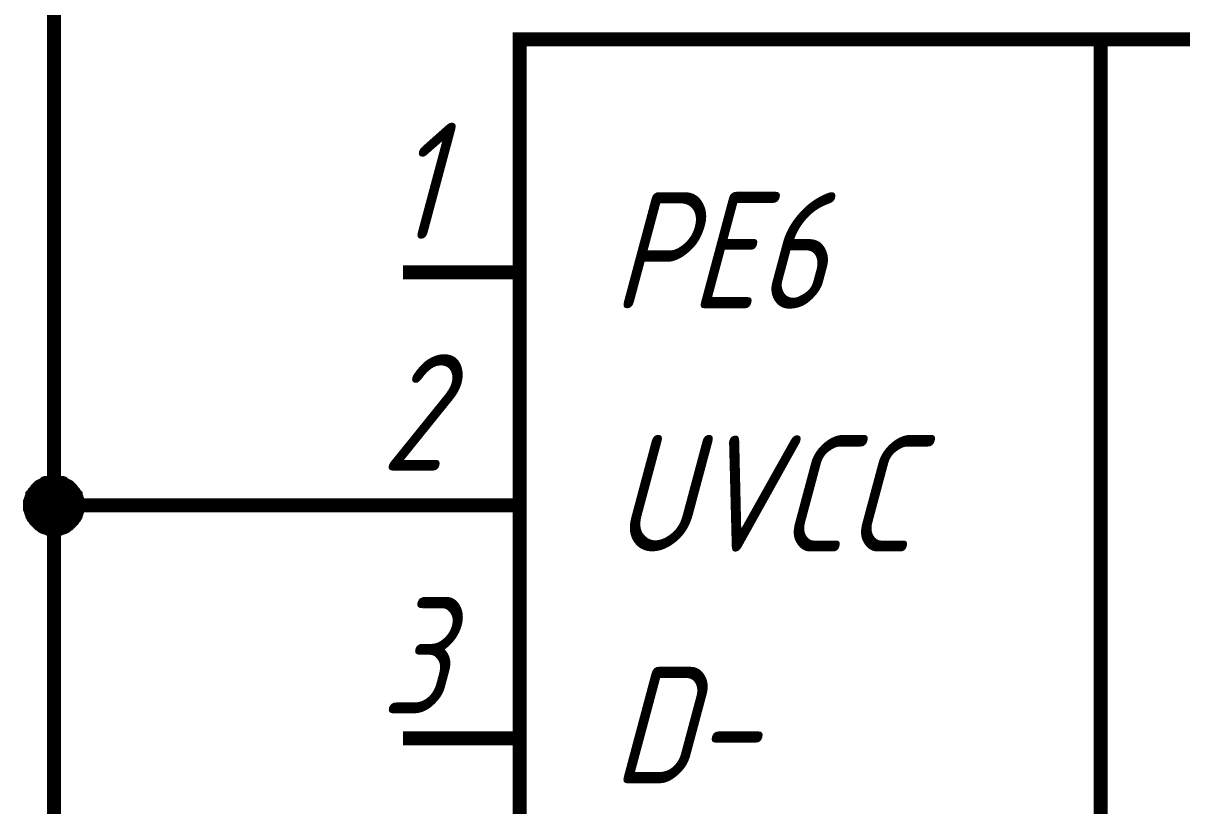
# Model space of a CAD drawing. Header units: millimetres. Extents: x 101 to 942, y 57 to 651.
# Drawn here: x 401.95 to 426.84, y 452.34 to 469.15 of the extents above; entities that cross this region are included whole.
import ezdxf

# ---------------------------------------------------------------- set-up
doc = ezdxf.new("R2010")
doc.units = ezdxf.units.MM
doc.header["$LTSCALE"] = 0.5
doc.layers.add('Sheet', color=255, linetype='Continuous')
doc.styles.add('GOST type A0', font='', dxfattribs={"oblique": 15, "height": 3.5})
doc.styles.get('GOST type A0').set_extended_font_data('GOST type A')

msp = doc.modelspace()

# ---------------------------------------------------------------- linework, layer by layer
at = {"layer": 'Sheet', "color": 7}
for points, const_width in [([(402.612, 476.284), (402.612, 458.793), (402.612, 398.788), (410.112, 398.788), (410.112, 398.788)], 0.3), ([(425.097, 468.797), (425.097, 353.787)], 0.3), ([(412.612, 463.795), (410.112, 463.795)], 0.3), ([(402.099, 458.793), (402.099, 458.824), (402.099, 458.84), (402.099, 458.871), (402.115, 458.902), (402.115, 458.918), (402.131, 458.949), (402.131, 458.964), (402.146, 458.995), (402.146, 459.011), (402.162, 459.026), (402.177, 459.057), (402.193, 459.073), (402.208, 459.088), (402.224, 459.104), (402.239, 459.135), (402.255, 459.151), (402.27, 459.166), (402.286, 459.182), (402.301, 459.197), (402.332, 459.213), (402.348, 459.213), (402.363, 459.228), (402.394, 459.244), (402.41, 459.259), (402.441, 459.259), (402.457, 459.275), (402.488, 459.275), (402.503, 459.275), (402.534, 459.29), (402.565, 459.29), (402.581, 459.29), (402.612, 459.29)], 0.3), ([(402.099, 458.793), (402.099, 458.824), (402.099, 458.84), (402.099, 458.871), (402.115, 458.902), (402.115, 458.918), (402.131, 458.949), (402.131, 458.964), (402.146, 458.995), (402.146, 459.011), (402.162, 459.026), (402.177, 459.057), (402.193, 459.073), (402.208, 459.088), (402.224, 459.104), (402.239, 459.135), (402.255, 459.151), (402.27, 459.166), (402.286, 459.182), (402.301, 459.197), (402.332, 459.213), (402.348, 459.213), (402.363, 459.228), (402.394, 459.244), (402.41, 459.259), (402.441, 459.259), (402.457, 459.275), (402.488, 459.275), (402.503, 459.275), (402.534, 459.29), (402.565, 459.29), (402.581, 459.29), (402.612, 459.29)], 0.3), ([(402.099, 458.793), (402.099, 458.824), (402.099, 458.84), (402.099, 458.871), (402.115, 458.902), (402.115, 458.918), (402.131, 458.949), (402.131, 458.964), (402.146, 458.995), (402.146, 459.011), (402.162, 459.026), (402.177, 459.057), (402.193, 459.073), (402.208, 459.088), (402.224, 459.104), (402.239, 459.135), (402.255, 459.151), (402.27, 459.166), (402.286, 459.182), (402.301, 459.197), (402.332, 459.213), (402.348, 459.213), (402.363, 459.228), (402.394, 459.244), (402.41, 459.259), (402.441, 459.259), (402.457, 459.275), (402.488, 459.275), (402.503, 459.275), (402.534, 459.29), (402.565, 459.29), (402.581, 459.29), (402.612, 459.29)], 0.3), ([(402.099, 458.793), (402.099, 458.824), (402.099, 458.84), (402.099, 458.871), (402.115, 458.902), (402.115, 458.918), (402.131, 458.949), (402.131, 458.964), (402.146, 458.995), (402.146, 459.011), (402.162, 459.026), (402.177, 459.057), (402.193, 459.073), (402.208, 459.088), (402.224, 459.104), (402.239, 459.135), (402.255, 459.151), (402.27, 459.166), (402.286, 459.182), (402.301, 459.197), (402.332, 459.213), (402.348, 459.213), (402.363, 459.228), (402.394, 459.244), (402.41, 459.259), (402.441, 459.259), (402.457, 459.275), (402.488, 459.275), (402.503, 459.275), (402.534, 459.29), (402.565, 459.29), (402.581, 459.29), (402.612, 459.29)], 0.3), ([(402.099, 458.793), (402.099, 458.824), (402.099, 458.84), (402.099, 458.871), (402.115, 458.902), (402.115, 458.918), (402.131, 458.949), (402.131, 458.964), (402.146, 458.995), (402.146, 459.011), (402.162, 459.026), (402.177, 459.057), (402.193, 459.073), (402.208, 459.088), (402.224, 459.104), (402.239, 459.135), (402.255, 459.151), (402.27, 459.166), (402.286, 459.182), (402.301, 459.197), (402.332, 459.213), (402.348, 459.213), (402.363, 459.228), (402.394, 459.244), (402.41, 459.259), (402.441, 459.259), (402.457, 459.275), (402.488, 459.275), (402.503, 459.275), (402.534, 459.29), (402.565, 459.29), (402.581, 459.29), (402.612, 459.29)], 0.0991), ([(402.099, 458.793), (402.099, 458.824), (402.099, 458.84), (402.099, 458.871), (402.115, 458.902), (402.115, 458.918), (402.131, 458.949), (402.131, 458.964), (402.146, 458.995), (402.146, 459.011), (402.162, 459.026), (402.177, 459.057), (402.193, 459.073), (402.208, 459.088), (402.224, 459.104), (402.239, 459.135), (402.255, 459.151), (402.27, 459.166), (402.286, 459.182), (402.301, 459.197), (402.332, 459.213), (402.348, 459.213), (402.363, 459.228), (402.394, 459.244), (402.41, 459.259), (402.441, 459.259), (402.457, 459.275), (402.488, 459.275), (402.503, 459.275), (402.534, 459.29), (402.565, 459.29), (402.581, 459.29), (402.612, 459.29)], 0.0991), ([(402.099, 458.793), (402.099, 458.824), (402.099, 458.84), (402.099, 458.871), (402.115, 458.902), (402.115, 458.918), (402.131, 458.949), (402.131, 458.964), (402.146, 458.995), (402.146, 459.011), (402.162, 459.026), (402.177, 459.057), (402.193, 459.073), (402.208, 459.088), (402.224, 459.104), (402.239, 459.135), (402.255, 459.151), (402.27, 459.166), (402.286, 459.182), (402.301, 459.197), (402.332, 459.213), (402.348, 459.213), (402.363, 459.228), (402.394, 459.244), (402.41, 459.259), (402.441, 459.259), (402.457, 459.275), (402.488, 459.275), (402.503, 459.275), (402.534, 459.29), (402.565, 459.29), (402.581, 459.29), (402.612, 459.29)], 0.0991), ([(402.099, 458.793), (402.099, 458.824), (402.099, 458.84), (402.099, 458.871), (402.115, 458.902), (402.115, 458.918), (402.131, 458.949), (402.131, 458.964), (402.146, 458.995), (402.146, 459.011), (402.162, 459.026), (402.177, 459.057), (402.193, 459.073), (402.208, 459.088), (402.224, 459.104), (402.239, 459.135), (402.255, 459.151), (402.27, 459.166), (402.286, 459.182), (402.301, 459.197), (402.332, 459.213), (402.348, 459.213), (402.363, 459.228), (402.394, 459.244), (402.41, 459.259), (402.441, 459.259), (402.457, 459.275), (402.488, 459.275), (402.503, 459.275), (402.534, 459.29), (402.565, 459.29), (402.581, 459.29), (402.612, 459.29)], 0.0991), ([(402.612, 459.29), (402.612, 459.29)], 0.3), ([(402.612, 459.29), (402.643, 459.29), (402.658, 459.29), (402.69, 459.29), (402.721, 459.275), (402.736, 459.275), (402.767, 459.275), (402.783, 459.259), (402.814, 459.259), (402.829, 459.244), (402.86, 459.228), (402.876, 459.213), (402.891, 459.213), (402.922, 459.197), (402.938, 459.182), (402.954, 459.166), (402.969, 459.151), (402.985, 459.135), (403, 459.104), (403.016, 459.088), (403.031, 459.073), (403.047, 459.057), (403.062, 459.026), (403.078, 459.011), (403.078, 458.995), (403.093, 458.964), (403.093, 458.949), (403.109, 458.918), (403.109, 458.902), (403.124, 458.871), (403.124, 458.84), (403.124, 458.824), (403.124, 458.793)], 0.3), ([(402.612, 459.29), (402.612, 459.29)], 0.3), ([(402.612, 459.29), (402.643, 459.29), (402.658, 459.29), (402.69, 459.29), (402.721, 459.275), (402.736, 459.275), (402.767, 459.275), (402.783, 459.259), (402.814, 459.259), (402.829, 459.244), (402.86, 459.228), (402.876, 459.213), (402.891, 459.213), (402.922, 459.197), (402.938, 459.182), (402.954, 459.166), (402.969, 459.151), (402.985, 459.135), (403, 459.104), (403.016, 459.088), (403.031, 459.073), (403.047, 459.057), (403.062, 459.026), (403.078, 459.011), (403.078, 458.995), (403.093, 458.964), (403.093, 458.949), (403.109, 458.918), (403.109, 458.902), (403.124, 458.871), (403.124, 458.84), (403.124, 458.824), (403.124, 458.793)], 0.3), ([(402.612, 459.29), (402.612, 459.29)], 0.3), ([(402.612, 459.29), (402.643, 459.29), (402.658, 459.29), (402.69, 459.29), (402.721, 459.275), (402.736, 459.275), (402.767, 459.275), (402.783, 459.259), (402.814, 459.259), (402.829, 459.244), (402.86, 459.228), (402.876, 459.213), (402.891, 459.213), (402.922, 459.197), (402.938, 459.182), (402.954, 459.166), (402.969, 459.151), (402.985, 459.135), (403, 459.104), (403.016, 459.088), (403.031, 459.073), (403.047, 459.057), (403.062, 459.026), (403.078, 459.011), (403.078, 458.995), (403.093, 458.964), (403.093, 458.949), (403.109, 458.918), (403.109, 458.902), (403.124, 458.871), (403.124, 458.84), (403.124, 458.824), (403.124, 458.793)], 0.3), ([(402.612, 459.29), (402.612, 459.29)], 0.3), ([(402.612, 459.29), (402.643, 459.29), (402.658, 459.29), (402.69, 459.29), (402.721, 459.275), (402.736, 459.275), (402.767, 459.275), (402.783, 459.259), (402.814, 459.259), (402.829, 459.244), (402.86, 459.228), (402.876, 459.213), (402.891, 459.213), (402.922, 459.197), (402.938, 459.182), (402.954, 459.166), (402.969, 459.151), (402.985, 459.135), (403, 459.104), (403.016, 459.088), (403.031, 459.073), (403.047, 459.057), (403.062, 459.026), (403.078, 459.011), (403.078, 458.995), (403.093, 458.964), (403.093, 458.949), (403.109, 458.918), (403.109, 458.902), (403.124, 458.871), (403.124, 458.84), (403.124, 458.824), (403.124, 458.793)], 0.3), ([(402.612, 459.29), (402.612, 459.29)], 0.0991), ([(402.612, 459.29), (402.643, 459.29), (402.658, 459.29), (402.69, 459.29), (402.721, 459.275), (402.736, 459.275), (402.767, 459.275), (402.783, 459.259), (402.814, 459.259), (402.829, 459.244), (402.86, 459.228), (402.876, 459.213), (402.891, 459.213), (402.922, 459.197), (402.938, 459.182), (402.954, 459.166), (402.969, 459.151), (402.985, 459.135), (403, 459.104), (403.016, 459.088), (403.031, 459.073), (403.047, 459.057), (403.062, 459.026), (403.078, 459.011), (403.078, 458.995), (403.093, 458.964), (403.093, 458.949), (403.109, 458.918), (403.109, 458.902), (403.124, 458.871), (403.124, 458.84), (403.124, 458.824), (403.124, 458.793)], 0.0991), ([(402.612, 459.29), (402.612, 459.29)], 0.0991), ([(402.612, 459.29), (402.643, 459.29), (402.658, 459.29), (402.69, 459.29), (402.721, 459.275), (402.736, 459.275), (402.767, 459.275), (402.783, 459.259), (402.814, 459.259), (402.829, 459.244), (402.86, 459.228), (402.876, 459.213), (402.891, 459.213), (402.922, 459.197), (402.938, 459.182), (402.954, 459.166), (402.969, 459.151), (402.985, 459.135), (403, 459.104), (403.016, 459.088), (403.031, 459.073), (403.047, 459.057), (403.062, 459.026), (403.078, 459.011), (403.078, 458.995), (403.093, 458.964), (403.093, 458.949), (403.109, 458.918), (403.109, 458.902), (403.124, 458.871), (403.124, 458.84), (403.124, 458.824), (403.124, 458.793)], 0.0991), ([(402.612, 459.29), (402.612, 459.29)], 0.0991), ([(402.612, 459.29), (402.643, 459.29), (402.658, 459.29), (402.69, 459.29), (402.721, 459.275), (402.736, 459.275), (402.767, 459.275), (402.783, 459.259), (402.814, 459.259), (402.829, 459.244), (402.86, 459.228), (402.876, 459.213), (402.891, 459.213), (402.922, 459.197), (402.938, 459.182), (402.954, 459.166), (402.969, 459.151), (402.985, 459.135), (403, 459.104), (403.016, 459.088), (403.031, 459.073), (403.047, 459.057), (403.062, 459.026), (403.078, 459.011), (403.078, 458.995), (403.093, 458.964), (403.093, 458.949), (403.109, 458.918), (403.109, 458.902), (403.124, 458.871), (403.124, 458.84), (403.124, 458.824), (403.124, 458.793)], 0.0991), ([(402.612, 459.29), (402.612, 459.29)], 0.0991), ([(402.612, 459.29), (402.643, 459.29), (402.658, 459.29), (402.69, 459.29), (402.721, 459.275), (402.736, 459.275), (402.767, 459.275), (402.783, 459.259), (402.814, 459.259), (402.829, 459.244), (402.86, 459.228), (402.876, 459.213), (402.891, 459.213), (402.922, 459.197), (402.938, 459.182), (402.954, 459.166), (402.969, 459.151), (402.985, 459.135), (403, 459.104), (403.016, 459.088), (403.031, 459.073), (403.047, 459.057), (403.062, 459.026), (403.078, 459.011), (403.078, 458.995), (403.093, 458.964), (403.093, 458.949), (403.109, 458.918), (403.109, 458.902), (403.124, 458.871), (403.124, 458.84), (403.124, 458.824), (403.124, 458.793)], 0.0991), ([(402.612, 458.281), (402.581, 458.281), (402.565, 458.281), (402.534, 458.281), (402.503, 458.296), (402.488, 458.296), (402.457, 458.312), (402.441, 458.312), (402.41, 458.327), (402.394, 458.327), (402.363, 458.343), (402.348, 458.358), (402.332, 458.374), (402.301, 458.389), (402.286, 458.405), (402.27, 458.421), (402.255, 458.436), (402.239, 458.452), (402.224, 458.467), (402.208, 458.483), (402.193, 458.514), (402.177, 458.529), (402.162, 458.545), (402.146, 458.576), (402.146, 458.591), (402.131, 458.622), (402.131, 458.638), (402.115, 458.669), (402.115, 458.685), (402.099, 458.716), (402.099, 458.747), (402.099, 458.762), (402.099, 458.793)], 0.3), ([(402.099, 458.793), (402.099, 458.793)], 0.3), ([(402.612, 458.281), (402.581, 458.281), (402.565, 458.281), (402.534, 458.281), (402.503, 458.296), (402.488, 458.296), (402.457, 458.312), (402.441, 458.312), (402.41, 458.327), (402.394, 458.327), (402.363, 458.343), (402.348, 458.358), (402.332, 458.374), (402.301, 458.389), (402.286, 458.405), (402.27, 458.421), (402.255, 458.436), (402.239, 458.452), (402.224, 458.467), (402.208, 458.483), (402.193, 458.514), (402.177, 458.529), (402.162, 458.545), (402.146, 458.576), (402.146, 458.591), (402.131, 458.622), (402.131, 458.638), (402.115, 458.669), (402.115, 458.685), (402.099, 458.716), (402.099, 458.747), (402.099, 458.762), (402.099, 458.793)], 0.3), ([(402.099, 458.793), (402.099, 458.793)], 0.3), ([(402.612, 458.281), (402.581, 458.281), (402.565, 458.281), (402.534, 458.281), (402.503, 458.296), (402.488, 458.296), (402.457, 458.312), (402.441, 458.312), (402.41, 458.327), (402.394, 458.327), (402.363, 458.343), (402.348, 458.358), (402.332, 458.374), (402.301, 458.389), (402.286, 458.405), (402.27, 458.421), (402.255, 458.436), (402.239, 458.452), (402.224, 458.467), (402.208, 458.483), (402.193, 458.514), (402.177, 458.529), (402.162, 458.545), (402.146, 458.576), (402.146, 458.591), (402.131, 458.622), (402.131, 458.638), (402.115, 458.669), (402.115, 458.685), (402.099, 458.716), (402.099, 458.747), (402.099, 458.762), (402.099, 458.793)], 0.3), ([(402.099, 458.793), (402.099, 458.793)], 0.3), ([(402.612, 458.281), (402.581, 458.281), (402.565, 458.281), (402.534, 458.281), (402.503, 458.296), (402.488, 458.296), (402.457, 458.312), (402.441, 458.312), (402.41, 458.327), (402.394, 458.327), (402.363, 458.343), (402.348, 458.358), (402.332, 458.374), (402.301, 458.389), (402.286, 458.405), (402.27, 458.421), (402.255, 458.436), (402.239, 458.452), (402.224, 458.467), (402.208, 458.483), (402.193, 458.514), (402.177, 458.529), (402.162, 458.545), (402.146, 458.576), (402.146, 458.591), (402.131, 458.622), (402.131, 458.638), (402.115, 458.669), (402.115, 458.685), (402.099, 458.716), (402.099, 458.747), (402.099, 458.762), (402.099, 458.793)], 0.3), ([(402.099, 458.793), (402.099, 458.793)], 0.3), ([(402.612, 458.281), (402.581, 458.281), (402.565, 458.281), (402.534, 458.281), (402.503, 458.296), (402.488, 458.296), (402.457, 458.312), (402.441, 458.312), (402.41, 458.327), (402.394, 458.327), (402.363, 458.343), (402.348, 458.358), (402.332, 458.374), (402.301, 458.389), (402.286, 458.405), (402.27, 458.421), (402.255, 458.436), (402.239, 458.452), (402.224, 458.467), (402.208, 458.483), (402.193, 458.514), (402.177, 458.529), (402.162, 458.545), (402.146, 458.576), (402.146, 458.591), (402.131, 458.622), (402.131, 458.638), (402.115, 458.669), (402.115, 458.685), (402.099, 458.716), (402.099, 458.747), (402.099, 458.762), (402.099, 458.793)], 0.0991), ([(402.099, 458.793), (402.099, 458.793)], 0.0991), ([(402.612, 458.281), (402.581, 458.281), (402.565, 458.281), (402.534, 458.281), (402.503, 458.296), (402.488, 458.296), (402.457, 458.312), (402.441, 458.312), (402.41, 458.327), (402.394, 458.327), (402.363, 458.343), (402.348, 458.358), (402.332, 458.374), (402.301, 458.389), (402.286, 458.405), (402.27, 458.421), (402.255, 458.436), (402.239, 458.452), (402.224, 458.467), (402.208, 458.483), (402.193, 458.514), (402.177, 458.529), (402.162, 458.545), (402.146, 458.576), (402.146, 458.591), (402.131, 458.622), (402.131, 458.638), (402.115, 458.669), (402.115, 458.685), (402.099, 458.716), (402.099, 458.747), (402.099, 458.762), (402.099, 458.793)], 0.0991), ([(402.099, 458.793), (402.099, 458.793)], 0.0991), ([(402.612, 458.281), (402.581, 458.281), (402.565, 458.281), (402.534, 458.281), (402.503, 458.296), (402.488, 458.296), (402.457, 458.312), (402.441, 458.312), (402.41, 458.327), (402.394, 458.327), (402.363, 458.343), (402.348, 458.358), (402.332, 458.374), (402.301, 458.389), (402.286, 458.405), (402.27, 458.421), (402.255, 458.436), (402.239, 458.452), (402.224, 458.467), (402.208, 458.483), (402.193, 458.514), (402.177, 458.529), (402.162, 458.545), (402.146, 458.576), (402.146, 458.591), (402.131, 458.622), (402.131, 458.638), (402.115, 458.669), (402.115, 458.685), (402.099, 458.716), (402.099, 458.747), (402.099, 458.762), (402.099, 458.793)], 0.0991), ([(402.099, 458.793), (402.099, 458.793)], 0.0991), ([(402.612, 458.281), (402.581, 458.281), (402.565, 458.281), (402.534, 458.281), (402.503, 458.296), (402.488, 458.296), (402.457, 458.312), (402.441, 458.312), (402.41, 458.327), (402.394, 458.327), (402.363, 458.343), (402.348, 458.358), (402.332, 458.374), (402.301, 458.389), (402.286, 458.405), (402.27, 458.421), (402.255, 458.436), (402.239, 458.452), (402.224, 458.467), (402.208, 458.483), (402.193, 458.514), (402.177, 458.529), (402.162, 458.545), (402.146, 458.576), (402.146, 458.591), (402.131, 458.622), (402.131, 458.638), (402.115, 458.669), (402.115, 458.685), (402.099, 458.716), (402.099, 458.747), (402.099, 458.762), (402.099, 458.793)], 0.0991), ([(402.099, 458.793), (402.099, 458.793)], 0.0991), ([(402.612, 458.793), (410.112, 458.793), (410.112, 458.793)], 0.3), ([(403.124, 458.793), (403.124, 458.762), (403.124, 458.747), (403.124, 458.716), (403.109, 458.685), (403.109, 458.669), (403.093, 458.638), (403.093, 458.622), (403.078, 458.591), (403.078, 458.576), (403.062, 458.545), (403.047, 458.529), (403.031, 458.514), (403.016, 458.483), (403, 458.467), (402.985, 458.452), (402.969, 458.436), (402.954, 458.421), (402.938, 458.405), (402.922, 458.389), (402.891, 458.374), (402.876, 458.358), (402.86, 458.343), (402.829, 458.327), (402.814, 458.327), (402.783, 458.312), (402.767, 458.312), (402.736, 458.296), (402.721, 458.296), (402.69, 458.281), (402.658, 458.281), (402.643, 458.281), (402.612, 458.281)], 0.3), ([(403.124, 458.793), (403.124, 458.762), (403.124, 458.747), (403.124, 458.716), (403.109, 458.685), (403.109, 458.669), (403.093, 458.638), (403.093, 458.622), (403.078, 458.591), (403.078, 458.576), (403.062, 458.545), (403.047, 458.529), (403.031, 458.514), (403.016, 458.483), (403, 458.467), (402.985, 458.452), (402.969, 458.436), (402.954, 458.421), (402.938, 458.405), (402.922, 458.389), (402.891, 458.374), (402.876, 458.358), (402.86, 458.343), (402.829, 458.327), (402.814, 458.327), (402.783, 458.312), (402.767, 458.312), (402.736, 458.296), (402.721, 458.296), (402.69, 458.281), (402.658, 458.281), (402.643, 458.281), (402.612, 458.281)], 0.3), ([(403.124, 458.793), (403.124, 458.762), (403.124, 458.747), (403.124, 458.716), (403.109, 458.685), (403.109, 458.669), (403.093, 458.638), (403.093, 458.622), (403.078, 458.591), (403.078, 458.576), (403.062, 458.545), (403.047, 458.529), (403.031, 458.514), (403.016, 458.483), (403, 458.467), (402.985, 458.452), (402.969, 458.436), (402.954, 458.421), (402.938, 458.405), (402.922, 458.389), (402.891, 458.374), (402.876, 458.358), (402.86, 458.343), (402.829, 458.327), (402.814, 458.327), (402.783, 458.312), (402.767, 458.312), (402.736, 458.296), (402.721, 458.296), (402.69, 458.281), (402.658, 458.281), (402.643, 458.281), (402.612, 458.281)], 0.3), ([(403.124, 458.793), (403.124, 458.762), (403.124, 458.747), (403.124, 458.716), (403.109, 458.685), (403.109, 458.669), (403.093, 458.638), (403.093, 458.622), (403.078, 458.591), (403.078, 458.576), (403.062, 458.545), (403.047, 458.529), (403.031, 458.514), (403.016, 458.483), (403, 458.467), (402.985, 458.452), (402.969, 458.436), (402.954, 458.421), (402.938, 458.405), (402.922, 458.389), (402.891, 458.374), (402.876, 458.358), (402.86, 458.343), (402.829, 458.327), (402.814, 458.327), (402.783, 458.312), (402.767, 458.312), (402.736, 458.296), (402.721, 458.296), (402.69, 458.281), (402.658, 458.281), (402.643, 458.281), (402.612, 458.281)], 0.3), ([(403.124, 458.793), (403.124, 458.762), (403.124, 458.747), (403.124, 458.716), (403.109, 458.685), (403.109, 458.669), (403.093, 458.638), (403.093, 458.622), (403.078, 458.591), (403.078, 458.576), (403.062, 458.545), (403.047, 458.529), (403.031, 458.514), (403.016, 458.483), (403, 458.467), (402.985, 458.452), (402.969, 458.436), (402.954, 458.421), (402.938, 458.405), (402.922, 458.389), (402.891, 458.374), (402.876, 458.358), (402.86, 458.343), (402.829, 458.327), (402.814, 458.327), (402.783, 458.312), (402.767, 458.312), (402.736, 458.296), (402.721, 458.296), (402.69, 458.281), (402.658, 458.281), (402.643, 458.281), (402.612, 458.281)], 0.0991), ([(403.124, 458.793), (403.124, 458.762), (403.124, 458.747), (403.124, 458.716), (403.109, 458.685), (403.109, 458.669), (403.093, 458.638), (403.093, 458.622), (403.078, 458.591), (403.078, 458.576), (403.062, 458.545), (403.047, 458.529), (403.031, 458.514), (403.016, 458.483), (403, 458.467), (402.985, 458.452), (402.969, 458.436), (402.954, 458.421), (402.938, 458.405), (402.922, 458.389), (402.891, 458.374), (402.876, 458.358), (402.86, 458.343), (402.829, 458.327), (402.814, 458.327), (402.783, 458.312), (402.767, 458.312), (402.736, 458.296), (402.721, 458.296), (402.69, 458.281), (402.658, 458.281), (402.643, 458.281), (402.612, 458.281)], 0.0991), ([(403.124, 458.793), (403.124, 458.762), (403.124, 458.747), (403.124, 458.716), (403.109, 458.685), (403.109, 458.669), (403.093, 458.638), (403.093, 458.622), (403.078, 458.591), (403.078, 458.576), (403.062, 458.545), (403.047, 458.529), (403.031, 458.514), (403.016, 458.483), (403, 458.467), (402.985, 458.452), (402.969, 458.436), (402.954, 458.421), (402.938, 458.405), (402.922, 458.389), (402.891, 458.374), (402.876, 458.358), (402.86, 458.343), (402.829, 458.327), (402.814, 458.327), (402.783, 458.312), (402.767, 458.312), (402.736, 458.296), (402.721, 458.296), (402.69, 458.281), (402.658, 458.281), (402.643, 458.281), (402.612, 458.281)], 0.0991), ([(403.124, 458.793), (403.124, 458.762), (403.124, 458.747), (403.124, 458.716), (403.109, 458.685), (403.109, 458.669), (403.093, 458.638), (403.093, 458.622), (403.078, 458.591), (403.078, 458.576), (403.062, 458.545), (403.047, 458.529), (403.031, 458.514), (403.016, 458.483), (403, 458.467), (402.985, 458.452), (402.969, 458.436), (402.954, 458.421), (402.938, 458.405), (402.922, 458.389), (402.891, 458.374), (402.876, 458.358), (402.86, 458.343), (402.829, 458.327), (402.814, 458.327), (402.783, 458.312), (402.767, 458.312), (402.736, 458.296), (402.721, 458.296), (402.69, 458.281), (402.658, 458.281), (402.643, 458.281), (402.612, 458.281)], 0.0991), ([(403.124, 458.793), (403.124, 458.793), (403.124, 458.793), (403.124, 458.793), (403.124, 458.793), (403.124, 458.793), (403.124, 458.793), (403.124, 458.793), (403.124, 458.793), (403.124, 458.793), (403.124, 458.793), (403.124, 458.793), (403.124, 458.793), (403.124, 458.793), (403.124, 458.793), (403.124, 458.793), (403.124, 458.793), (403.124, 458.793), (403.124, 458.793), (403.124, 458.793), (403.124, 458.793), (403.124, 458.793), (403.124, 458.793), (403.124, 458.793), (403.124, 458.793), (403.124, 458.793), (403.124, 458.793), (403.124, 458.793), (403.124, 458.793), (403.124, 458.793), (403.124, 458.793), (403.124, 458.793), (403.124, 458.793)], 0.3), ([(403.124, 458.793), (403.124, 458.793)], 0.3), ([(403.124, 458.793), (403.124, 458.793), (403.124, 458.793), (403.124, 458.793), (403.124, 458.793), (403.124, 458.793), (403.124, 458.793), (403.124, 458.793), (403.124, 458.793), (403.124, 458.793), (403.124, 458.793), (403.124, 458.793), (403.124, 458.793), (403.124, 458.793), (403.124, 458.793), (403.124, 458.793), (403.124, 458.793), (403.124, 458.793), (403.124, 458.793), (403.124, 458.793), (403.124, 458.793), (403.124, 458.793), (403.124, 458.793), (403.124, 458.793), (403.124, 458.793), (403.124, 458.793), (403.124, 458.793), (403.124, 458.793), (403.124, 458.793), (403.124, 458.793), (403.124, 458.793), (403.124, 458.793), (403.124, 458.793)], 0.3), ([(403.124, 458.793), (403.124, 458.793)], 0.3), ([(403.124, 458.793), (403.124, 458.793), (403.124, 458.793), (403.124, 458.793), (403.124, 458.793), (403.124, 458.793), (403.124, 458.793), (403.124, 458.793), (403.124, 458.793), (403.124, 458.793), (403.124, 458.793), (403.124, 458.793), (403.124, 458.793), (403.124, 458.793), (403.124, 458.793), (403.124, 458.793), (403.124, 458.793), (403.124, 458.793), (403.124, 458.793), (403.124, 458.793), (403.124, 458.793), (403.124, 458.793), (403.124, 458.793), (403.124, 458.793), (403.124, 458.793), (403.124, 458.793), (403.124, 458.793), (403.124, 458.793), (403.124, 458.793), (403.124, 458.793), (403.124, 458.793), (403.124, 458.793), (403.124, 458.793)], 0.3), ([(403.124, 458.793), (403.124, 458.793)], 0.3), ([(403.124, 458.793), (403.124, 458.793), (403.124, 458.793), (403.124, 458.793), (403.124, 458.793), (403.124, 458.793), (403.124, 458.793), (403.124, 458.793), (403.124, 458.793), (403.124, 458.793), (403.124, 458.793), (403.124, 458.793), (403.124, 458.793), (403.124, 458.793), (403.124, 458.793), (403.124, 458.793), (403.124, 458.793), (403.124, 458.793), (403.124, 458.793), (403.124, 458.793), (403.124, 458.793), (403.124, 458.793), (403.124, 458.793), (403.124, 458.793), (403.124, 458.793), (403.124, 458.793), (403.124, 458.793), (403.124, 458.793), (403.124, 458.793), (403.124, 458.793), (403.124, 458.793), (403.124, 458.793), (403.124, 458.793)], 0.3), ([(403.124, 458.793), (403.124, 458.793)], 0.3), ([(403.124, 458.793), (403.124, 458.793), (403.124, 458.793), (403.124, 458.793), (403.124, 458.793), (403.124, 458.793), (403.124, 458.793), (403.124, 458.793), (403.124, 458.793), (403.124, 458.793), (403.124, 458.793), (403.124, 458.793), (403.124, 458.793), (403.124, 458.793), (403.124, 458.793), (403.124, 458.793), (403.124, 458.793), (403.124, 458.793), (403.124, 458.793), (403.124, 458.793), (403.124, 458.793), (403.124, 458.793), (403.124, 458.793), (403.124, 458.793), (403.124, 458.793), (403.124, 458.793), (403.124, 458.793), (403.124, 458.793), (403.124, 458.793), (403.124, 458.793), (403.124, 458.793), (403.124, 458.793), (403.124, 458.793)], 0.0991), ([(403.124, 458.793), (403.124, 458.793)], 0.0991), ([(403.124, 458.793), (403.124, 458.793), (403.124, 458.793), (403.124, 458.793), (403.124, 458.793), (403.124, 458.793), (403.124, 458.793), (403.124, 458.793), (403.124, 458.793), (403.124, 458.793), (403.124, 458.793), (403.124, 458.793), (403.124, 458.793), (403.124, 458.793), (403.124, 458.793), (403.124, 458.793), (403.124, 458.793), (403.124, 458.793), (403.124, 458.793), (403.124, 458.793), (403.124, 458.793), (403.124, 458.793), (403.124, 458.793), (403.124, 458.793), (403.124, 458.793), (403.124, 458.793), (403.124, 458.793), (403.124, 458.793), (403.124, 458.793), (403.124, 458.793), (403.124, 458.793), (403.124, 458.793), (403.124, 458.793)], 0.0991), ([(403.124, 458.793), (403.124, 458.793)], 0.0991), ([(403.124, 458.793), (403.124, 458.793), (403.124, 458.793), (403.124, 458.793), (403.124, 458.793), (403.124, 458.793), (403.124, 458.793), (403.124, 458.793), (403.124, 458.793), (403.124, 458.793), (403.124, 458.793), (403.124, 458.793), (403.124, 458.793), (403.124, 458.793), (403.124, 458.793), (403.124, 458.793), (403.124, 458.793), (403.124, 458.793), (403.124, 458.793), (403.124, 458.793), (403.124, 458.793), (403.124, 458.793), (403.124, 458.793), (403.124, 458.793), (403.124, 458.793), (403.124, 458.793), (403.124, 458.793), (403.124, 458.793), (403.124, 458.793), (403.124, 458.793), (403.124, 458.793), (403.124, 458.793), (403.124, 458.793)], 0.0991), ([(403.124, 458.793), (403.124, 458.793)], 0.0991), ([(403.124, 458.793), (403.124, 458.793), (403.124, 458.793), (403.124, 458.793), (403.124, 458.793), (403.124, 458.793), (403.124, 458.793), (403.124, 458.793), (403.124, 458.793), (403.124, 458.793), (403.124, 458.793), (403.124, 458.793), (403.124, 458.793), (403.124, 458.793), (403.124, 458.793), (403.124, 458.793), (403.124, 458.793), (403.124, 458.793), (403.124, 458.793), (403.124, 458.793), (403.124, 458.793), (403.124, 458.793), (403.124, 458.793), (403.124, 458.793), (403.124, 458.793), (403.124, 458.793), (403.124, 458.793), (403.124, 458.793), (403.124, 458.793), (403.124, 458.793), (403.124, 458.793), (403.124, 458.793), (403.124, 458.793)], 0.0991), ([(403.124, 458.793), (403.124, 458.793)], 0.0991), ([(412.612, 458.793), (410.112, 458.793)], 0.3), ([(412.612, 453.792), (410.112, 453.792)], 0.3)]:
    msp.add_lwpolyline(points, dxfattribs=dict(at, const_width=const_width))
at = {"layer": 'Sheet', "color": 7, "const_width": 0.3}
msp.add_lwpolyline([(412.612, 468.797), (457.597, 468.797), (457.597, 353.787), (412.612, 353.787), (412.612, 468.797)], close=True, dxfattribs=at)
at = {"layer": 'Sheet', "color": 7, "const_width": 0.508}
msp.add_lwpolyline([(402.309, 458.797, 1), (402.817, 458.797, 1)], format="xyb", close=True, dxfattribs=at)

# ---------------------------------------------------------------- texts
at = {"layer": 'Sheet', "color": 7, "style": 'GOST type A0', "oblique": 15}
for s, p in [('1', (409.879, 464.51)), ('PE6', (414.6, 463.018)), ('2', (409.631, 459.539)), ('UVCC', (414.6, 457.799)), ('3', (409.631, 454.32)), ('D-', (414.6, 452.828))]:
    msp.add_text(s, height=2.5, dxfattribs=at).set_placement(p)

doc.saveas('drawing.dxf')
